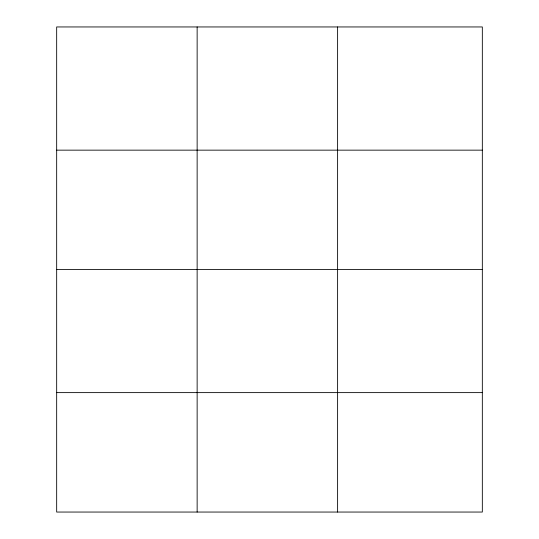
<?xml version="1.0" encoding="UTF-8"?>
<svg xmlns="http://www.w3.org/2000/svg" width="539" height="539" viewBox="0 0 539 539"><rect width="100%" height="100%" fill="white"/><g stroke="black" fill="none" stroke-linecap="round" stroke-linejoin="round"><path stroke-width="0.81" d="M482.331 269.581L482.331 26.95L56.669 26.95L56.669 512.05L482.331 512.05L482.331 269.581L56.669 269.581M56.669 150.152L482.331 150.152M56.669 392.621L482.331 392.621M337.609 26.95L337.609 512.05M197.139 26.95L197.139 512.05"/></g></svg>
